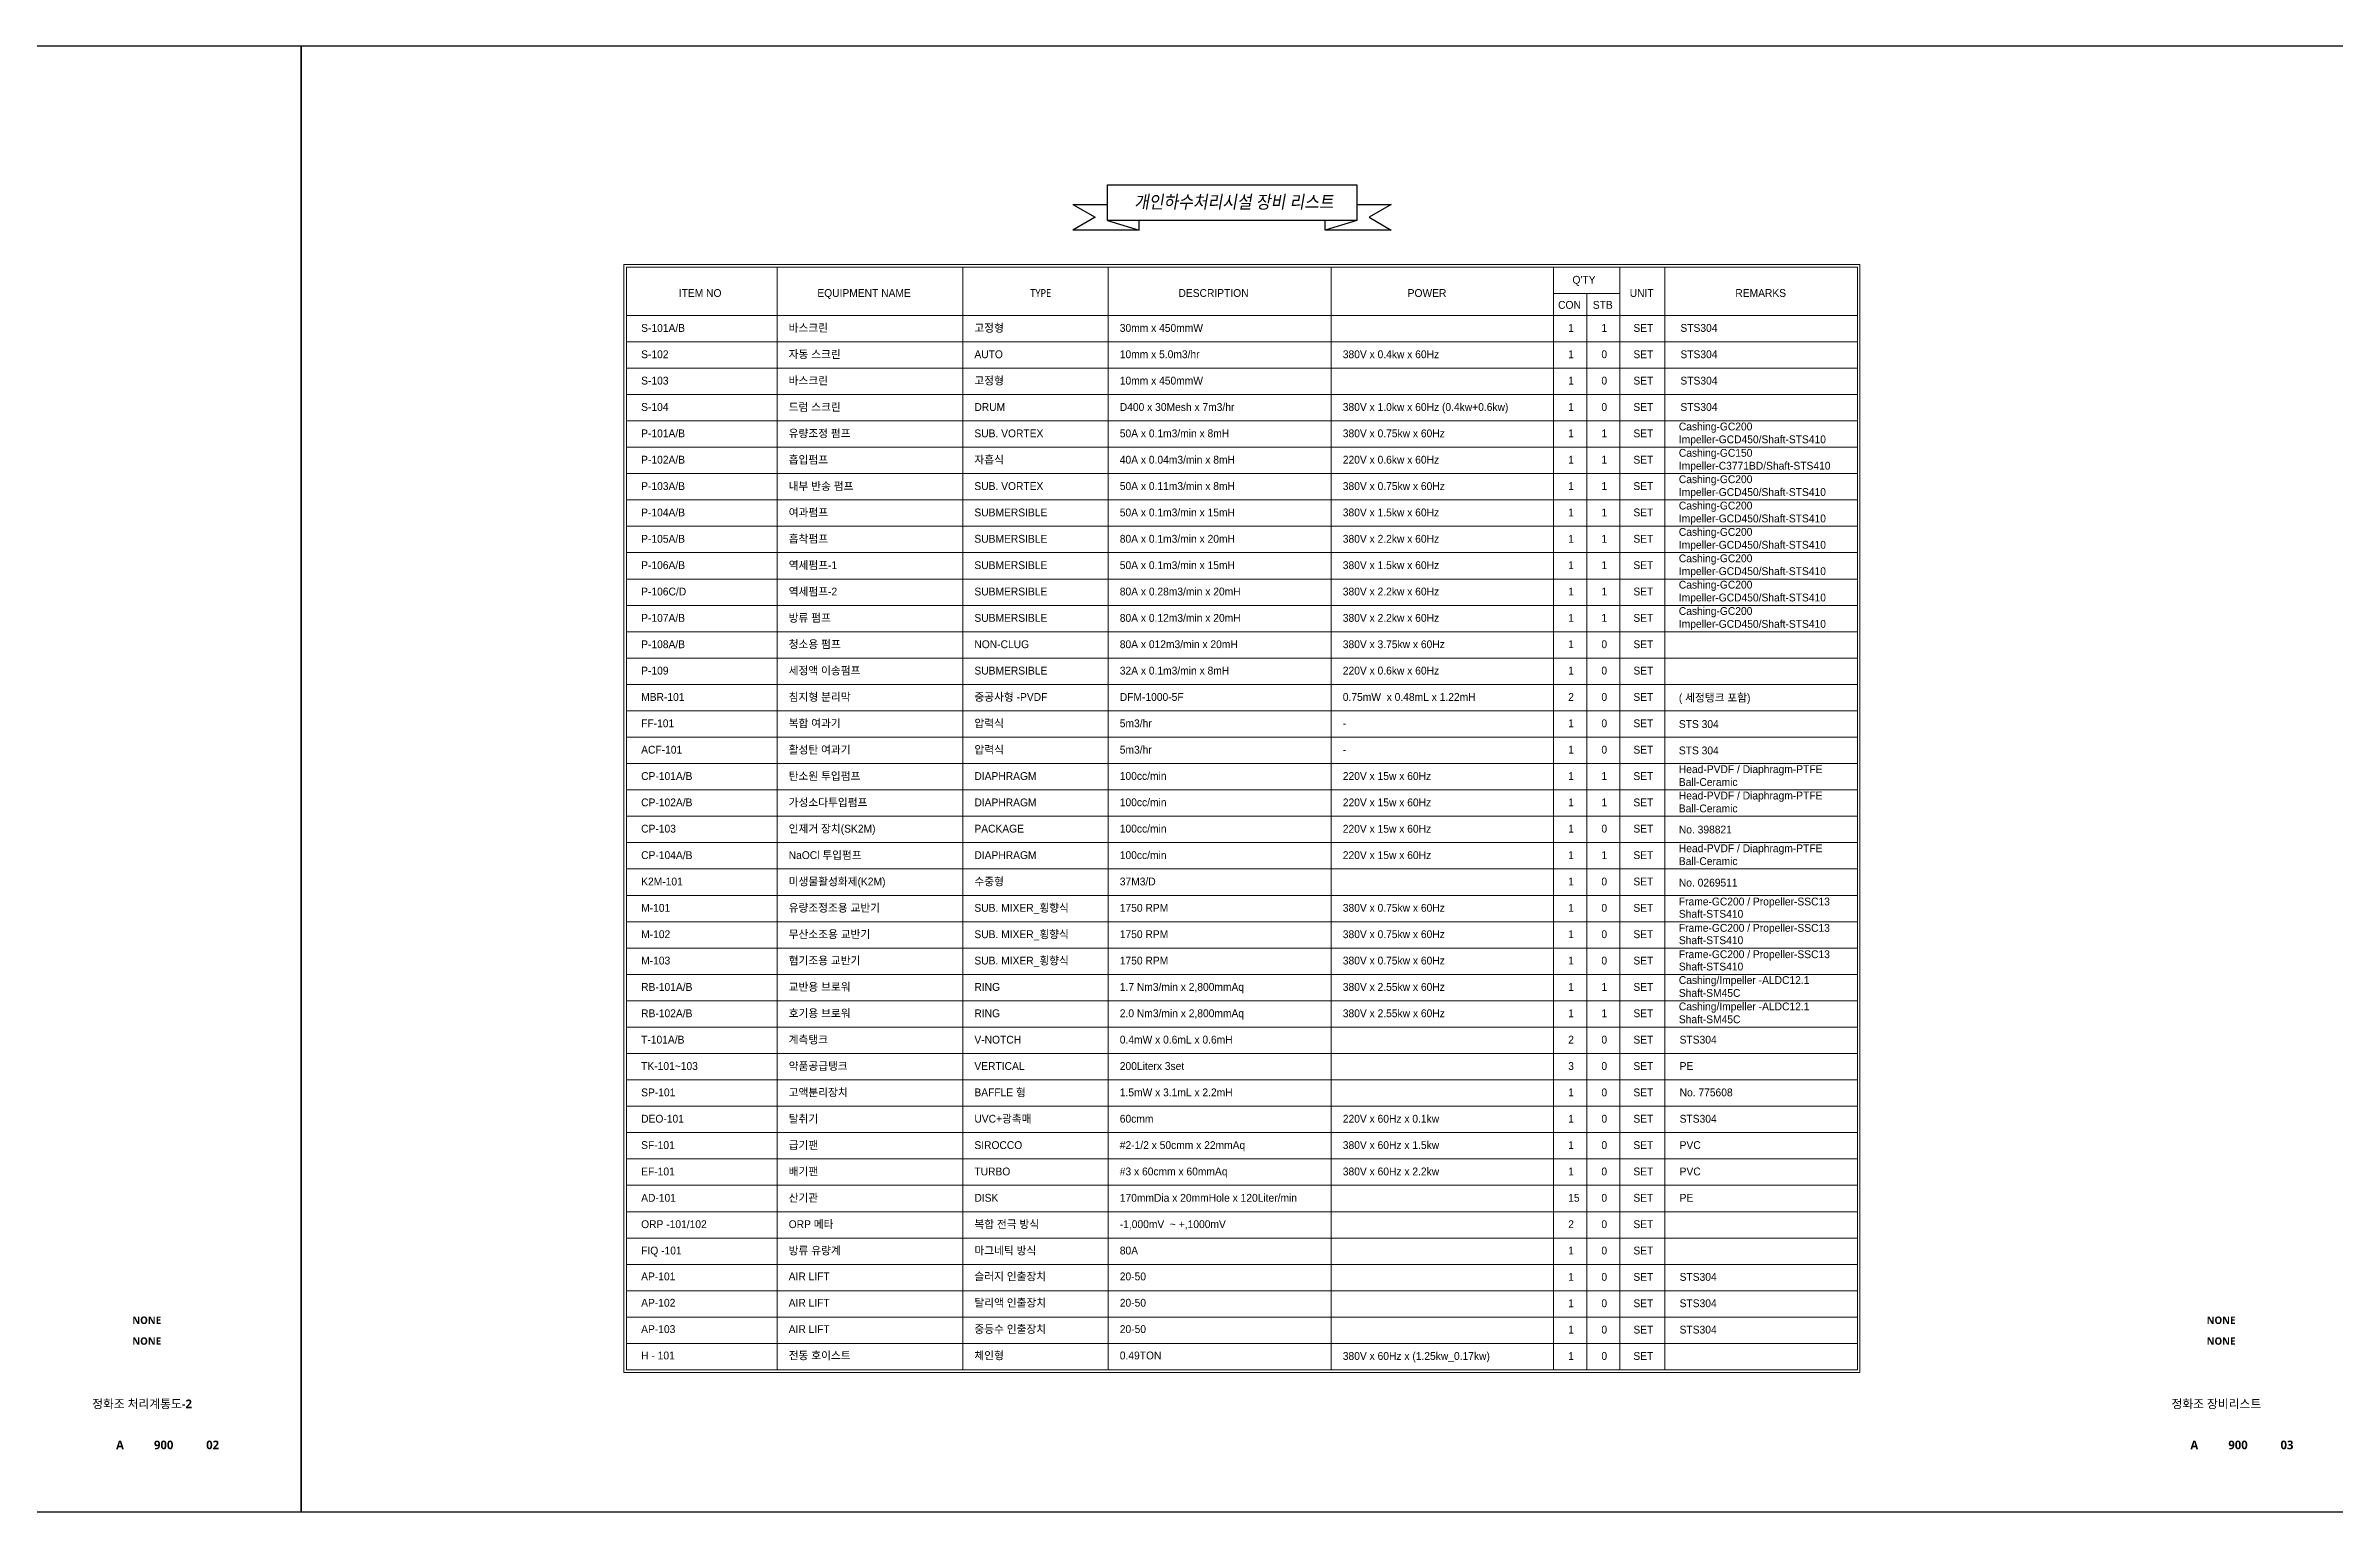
# Model space of a CAD drawing. Extents: x -446 to 204872, y -474580 to 19085.
# Drawn here: x 47297 to 75099, y 0 to 17820 of the extents above; entities that cross this region are included whole.
import ezdxf
from ezdxf.enums import TextEntityAlignment as Align

# ---------------------------------------------------------------- set-up
doc = ezdxf.new("R2010")
doc.units = 0
doc.header["$LTSCALE"] = 750
doc.header["$MEASUREMENT"] = 0
doc.layers.get('0').update_dxf_attribs({"linetype": 'CONTINUOUS'})
doc.layers.get('DEFPOINTS').update_dxf_attribs({"linetype": 'CONTINUOUS'})
doc.layers.add('A-ANNO-TITL', color=7, linetype='CONTINUOUS')
doc.layers.add('표선', color=5, linetype='CONTINUOUS', lineweight=15)
doc.styles.add('GHS', font='NanumGothic.ttf', dxfattribs={"width": 0.95})
doc.styles.add('SH_대대리576', font='')
doc.styles.add('송현도면폼(2020)$0$기문-1', font='')
doc.styles.get('SH_대대리576').set_extended_font_data('NanumGothic', bold=True)
doc.styles.get('송현도면폼(2020)$0$기문-1').set_extended_font_data('Dotum')

msp = doc.modelspace()

# ---------------------------------------------------------------- linework, layer by layer
at = {"color": 0, "linetype": 'Continuous'}
for p, q in [((59776.4, 15890.2), (60196.9, 15890.2)), ((59776.4, 15890.2), (60044.3, 15735.5)), ((63223.1, 15890.2), (63643.6, 15890.2)), ((63643.6, 15890.2), (63375.7, 15735.1)), ((60044.3, 15735.5), (59776.4, 15580.1)), ((60580.9, 15580.1), (59776.4, 15580.1)), ((60196.9, 15695.3), (60580.9, 15580.1)), ((60580.9, 15580.1), (60580.9, 15695.3)), ((63223.1, 15695.3), (62839.2, 15580.1)), ((62839.2, 15580.1), (62839.2, 15695.3)), ((63643.6, 15580.1), (62839.2, 15580.1)), ((63375.7, 15735.1), (63643.6, 15580.1))]:
    msp.add_line(p, q, dxfattribs=at)
msp.add_lwpolyline([(60196.9, 16130.6), (63223.1, 16130.6), (63223.1, 15695.3), (60196.9, 15695.3)], close=True, dxfattribs=at)
at = {"layer": 'DEFPOINTS', "color": 151}
for points in [[(25200, 17820), (50400, 17820), (50400, 0), (25200, 0)], [(50400, 17820), (75600, 17820), (75600, 0), (50400, 0)]]:
    msp.add_lwpolyline(points, close=True, dxfattribs=at)
at = {"layer": '표선', "color": 1, "lineweight": 0}
for p, q in [((54320.7, 15161.6), (54320.7, 1696.6)), ((54320.7, 15161.6), (69334.2, 15161.6)), ((54354.4, 15127.8), (54354.4, 1730.3)), ((54354.4, 15127.8), (69306.1, 15127.8)), ((56181.1, 15127.8), (56181.1, 1730.3)), ((58437, 15127.8), (58437, 1730.3)), ((60203.3, 15127.8), (60203.3, 1730.3)), ((62912.7, 15127.8), (62912.7, 1730.3)), ((65614.8, 15127.8), (65614.8, 1730.3)), ((66421.3, 15127.8), (66421.4, 1730.3)), ((66965.2, 15127.8), (66965.2, 1730.3)), ((69306.1, 15127.8), (69306.2, 1730.3)), ((69334.2, 15161.6), (69334.2, 1696.6)), ((65614.8, 14809), (66421.3, 14809)), ((66018, 14809), (66018.1, 1730.3)), ((54354.4, 14543.2), (69306.1, 14543.2)), ((54354.4, 14222.9), (69306.1, 14222.9)), ((54354.4, 13902.5), (69306.1, 13902.5)), ((54354.4, 13582.2), (69306.1, 13582.2)), ((54354.4, 13261.9), (69306.1, 13261.9)), ((54354.4, 12941.6), (69306.1, 12941.6)), ((54354.4, 12621.2), (69306.1, 12621.2)), ((54354.4, 12300.9), (69306.1, 12300.9)), ((54354.4, 11980.6), (69306.1, 11980.6)), ((54354.4, 11660.3), (69306.1, 11660.3)), ((54354.4, 11340), (69306.1, 11340)), ((54354.4, 11019.6), (69306.2, 11019.6)), ((54354.4, 10699.3), (69306.2, 10699.3)), ((54354.4, 10379), (69306.2, 10379)), ((54354.4, 10058.7), (69306.2, 10058.7)), ((54354.4, 9738.4), (69306.2, 9738.4)), ((54354.4, 9418), (69306.2, 9418)), ((54354.4, 9097.7), (69306.2, 9097.7)), ((54354.4, 8777.4), (69306.2, 8777.4)), ((54354.4, 8457.1), (69306.2, 8457.1)), ((54354.4, 8136.8), (69306.2, 8136.8)), ((54354.4, 7816.4), (69306.2, 7816.4)), ((54354.4, 7496.1), (69306.2, 7496.1)), ((54354.4, 7175.8), (69306.2, 7175.8)), ((54354.4, 6855.5), (69306.2, 6855.5)), ((54354.4, 6535.1), (69306.2, 6535.1)), ((54354.4, 6214.8), (69306.2, 6214.8)), ((54354.4, 5894.5), (69306.2, 5894.5)), ((54354.4, 5574.2), (69306.2, 5574.2)), ((54354.4, 5253.9), (69306.2, 5253.9)), ((54354.4, 4933.5), (69306.2, 4933.5)), ((54354.4, 4613.2), (69306.2, 4613.2)), ((54354.4, 4292.9), (69306.2, 4292.9)), ((54354.4, 3972.6), (69306.2, 3972.6)), ((54354.4, 3652.3), (69306.2, 3652.3)), ((54354.4, 3331.9), (69306.2, 3331.9)), ((54354.4, 3011.6), (69306.2, 3011.6)), ((54354.4, 2691.3), (69306.2, 2691.3)), ((54354.4, 2371), (69306.2, 2371)), ((54354.4, 2050.6), (69306.2, 2050.6)), ((54320.7, 1696.6), (69334.2, 1696.6)), ((54354.4, 1730.3), (69306.2, 1730.3)), ((54354.4, 1730.3), (69306.2, 1730.3))]:
    msp.add_line(p, q, dxfattribs=at)

# ---------------------------------------------------------------- texts
at = {"color": 7, "style": '송현도면폼(2020)$0$기문-1', "oblique": 10, "width": 0.9}
msp.add_text('개인하수처리시설 장비 리스트', height=157.95, dxfattribs=at).set_placement((61732.1, 15922.3), align=Align.MIDDLE_CENTER)
at = {"color": 7, "lineweight": 0, "style": '송현도면폼(2020)$0$기문-1'}
for s, height, p in [("Q'TY", 95.24, (65984.5, 14976.1)), ('ITEM NO', 95.24, (55246.9, 14815.5)), ('EQUIPMENT NAME', 95.244, (57238.6, 14815.5)), ('DESCRIPTION', 95.244, (61484.1, 14815.5)), ('POWER', 95.24, (64077.6, 14815.5)), ('UNIT', 95.24, (66685.4, 14815.5)), ('REMARKS', 95.24, (68131.1, 14815.5)), ('CON', 95.24, (65808.5, 14671.3)), ('STB', 95.24, (66212.8, 14671.3))]:
    msp.add_text(s, height=height, dxfattribs=at).set_placement(p, align=Align.MIDDLE_CENTER)
at = {"color": 7, "lineweight": 0, "style": 'GHS', "width": 0.9}
msp.add_text('TYPE', height=95.24, dxfattribs=at).set_placement((59384.6, 14815.5), align=Align.MIDDLE_CENTER)
at = {"color": 7, "lineweight": 0, "style": '송현도면폼(2020)$0$기문-1'}
for s, height, p in [('S-101A/B', 95.24, (54530.5, 14391.3)), ('바스크린', 95.24, (56322.8, 14391.3)), ('고정형', 95.24, (58578.7, 14391.3)), ('30mm x 450mmW ', 95.244, (60345.1, 14391.3)), ('1', 95.2, (65792.8, 14391.3)), ('1', 95.2, (66196.1, 14391.3)), ('SET', 95.24, (66584.9, 14391.3)), ('STS304', 95.24, (67155.9, 14391.3)), ('S-102', 95.24, (54530.5, 14070.9)), ('자동 스크린', 95.24, (56322.8, 14070.9)), ('AUTO', 95.24, (58578.8, 14071)), ('10mm x 5.0m3/hr', 95.244, (60345.1, 14071)), ('380V x 0.4kw x 60Hz', 95.244, (63054.4, 14071)), ('1', 95.2, (65792.9, 14071)), ('0', 95.2, (66196.1, 14071)), ('SET', 95.24, (66584.9, 14071)), ('STS304', 95.24, (67155.9, 14071)), ('S-103', 95.24, (54530.5, 13750.6)), ('바스크린', 95.24, (56322.8, 13750.6)), ('고정형', 95.24, (58578.7, 13750.7)), ('10mm x 450mmW', 95.244, (60345.1, 13750.7)), ('1', 95.2, (65792.9, 13750.7)), ('0', 95.2, (66196.1, 13750.7)), ('SET', 95.24, (66584.9, 13750.7)), ('STS304', 95.24, (67155.9, 13750.7)), ('S-104 ', 95.24, (54530.5, 13430.3)), ('드럼 스크린', 95.24, (56322.8, 13430.3)), ('DRUM', 95.24, (58578.8, 13430.3)), ('D400 x 30Mesh x 7m3/hr', 95.244, (60345.1, 13430.3)), ('380V x 1.0kw x 60Hz (0.4kw+0.6kw)', 95.244, (63054.4, 13430.4)), ('1', 95.2, (65792.9, 13430.3)), ('0', 95.2, (66196.1, 13430.3)), ('SET', 95.24, (66584.9, 13430.4)), ('STS304', 95.24, (67155.9, 13430.4)), ('P-101A/B', 95.24, (54530.5, 13110)), ('유량조정 펌프', 95.24, (56322.8, 13110)), ('SUB. VORTEX', 95.244, (58578.8, 13110)), ('50A x 0.1m3/min x 8mH', 95.244, (60345.1, 13110)), ('380V x 0.75kw x 60Hz', 95.244, (63054.4, 13110)), ('1', 95.2, (65792.9, 13110)), ('1', 95.2, (66196.1, 13110)), ('SET', 95.24, (66584.9, 13110)), ('P-102A/B', 95.24, (54530.5, 12789.7)), ('흡입펌프', 95.24, (56322.8, 12789.7)), ('자흡식', 95.24, (58578.8, 12789.7)), ('40A x 0.04m3/min x 8mH', 95.244, (60345.1, 12789.7)), ('220V x 0.6kw x 60Hz', 95.244, (63054.4, 12789.7)), ('1', 95.2, (65792.9, 12789.7)), ('1', 95.2, (66196.1, 12789.7)), ('SET', 95.24, (66584.9, 12789.7)), ('P-103A/B', 95.24, (54530.5, 12469.3)), ('내부 반송 펌프', 95.24, (56322.8, 12469.3)), ('SUB. VORTEX', 95.244, (58578.8, 12469.4)), ('50A x 0.11m3/min x 8mH', 95.244, (60345.1, 12469.4)), ('380V x 0.75kw x 60Hz', 95.244, (63054.4, 12469.4)), ('1', 95.2, (65792.9, 12469.4)), ('1', 95.2, (66196.1, 12469.4)), ('SET', 95.24, (66584.9, 12469.4)), ('P-104A/B', 95.24, (54530.5, 12149)), ('여과펌프', 95.24, (56322.8, 12149)), ('SUBMERSIBLE', 95.244, (58578.8, 12149.1)), ('50A x 0.1m3/min x 15mH', 95.244, (60345.1, 12149.1)), ('380V x 1.5kw x 60Hz', 95.244, (63054.4, 12149.1)), ('1', 95.2, (65792.9, 12149.1)), ('1', 95.2, (66196.1, 12149.1)), ('SET', 95.24, (66584.9, 12149.1)), ('P-105A/B', 95.24, (54530.5, 11828.7)), ('흡착펌프', 95.24, (56322.8, 11828.7)), ('SUBMERSIBLE', 95.244, (58578.8, 11828.8)), ('80A x 0.1m3/min x 20mH', 95.244, (60345.1, 11828.8)), ('380V x 2.2kw x 60Hz', 95.244, (63054.4, 11828.8)), ('1', 95.2, (65792.9, 11828.8)), ('1', 95.2, (66196.1, 11828.8)), ('SET', 95.24, (66584.9, 11828.8)), ('P-106A/B', 95.24, (54530.5, 11508.4)), ('역세펌프-1', 95.24, (56322.8, 11508.4)), ('SUBMERSIBLE', 95.244, (58578.8, 11508.4)), ('50A x 0.1m3/min x 15mH', 95.244, (60345.1, 11508.4)), ('380V x 1.5kw x 60Hz', 95.244, (63054.4, 11508.4)), ('1', 95.2, (65792.9, 11508.4)), ('1', 95.2, (66196.1, 11508.4)), ('SET', 95.24, (66584.9, 11508.4)), ('P-106C/D', 95.24, (54530.5, 11188.1)), ('역세펌프-2', 95.24, (56322.8, 11188.1)), ('SUBMERSIBLE', 95.244, (58578.8, 11188.1)), ('80A x 0.28m3/min x 20mH', 95.244, (60345.1, 11188.1)), ('380V x 2.2kw x 60Hz', 95.244, (63054.4, 11188.1)), ('1', 95.2, (65792.9, 11188.1)), ('1', 95.2, (66196.1, 11188.1)), ('SET', 95.24, (66584.9, 11188.1)), ('P-107A/B', 95.24, (54530.5, 10867.7)), ('방류 펌프', 95.24, (56322.8, 10867.7)), ('SUBMERSIBLE', 95.244, (58578.8, 10867.8)), ('80A x 0.12m3/min x 20mH', 95.244, (60345.1, 10867.8)), ('380V x 2.2kw x 60Hz', 95.244, (63054.4, 10867.8)), ('1', 95.2, (65792.9, 10867.8)), ('1', 95.2, (66196.1, 10867.8)), ('SET', 95.24, (66584.9, 10867.8)), ('P-108A/B', 95.24, (54530.5, 10547.4)), ('청소용 펌프', 95.24, (56322.8, 10547.4)), ('NON-CLUG', 95.24, (58578.8, 10547.5)), ('80A x 012m3/min x 20mH', 95.244, (60345.1, 10547.5)), ('380V x 3.75kw x 60Hz', 95.244, (63054.4, 10547.5)), ('1', 95.2, (65792.9, 10547.5)), ('0', 95.2, (66196.1, 10547.5)), ('SET', 95.24, (66584.9, 10547.5)), ('세정액 이송펌프', 95.24, (56322.8, 10227.1)), ('P-109', 95.24, (54530.5, 10227.1)), ('SUBMERSIBLE', 95.244, (58578.8, 10227.1)), ('32A x 0.1m3/min x 8mH', 95.244, (60345.1, 10227.1)), ('220V x 0.6kw x 60Hz', 95.244, (63054.4, 10227.1)), ('1', 95.2, (65792.9, 10227.1)), ('0', 95.2, (66196.1, 10227.1)), ('SET', 95.24, (66584.9, 10227.2)), ('MBR-101', 95.24, (54530.5, 9906.8)), ('침지형 분리막', 95.24, (56322.8, 9906.8)), ('중공사형 -PVDF', 95.24, (58578.8, 9906.8)), ('DFM-1000-5F', 95.244, (60345.1, 9906.8)), ('0.75mW  x 0.48mL x 1.22mH', 95.244, (63054.4, 9906.8)), ('2', 95.2, (65792.9, 9906.8)), ('0', 95.2, (66196.1, 9906.8)), ('0', 95.2, (66196.1, 9906.8)), ('SET', 95.24, (66584.9, 9906.8)), ('SET', 95.24, (66584.9, 9906.8)), ('FF-101', 95.24, (54530.5, 9586.4)), ('복합 여과기', 95.24, (56322.8, 9586.4)), ('압력식', 95.24, (58578.8, 9586.5)), ('5m3/hr', 95.24, (60345.1, 9586.5)), ('-', 95.2, (63054.4, 9586.5)), ('1', 95.2, (65792.9, 9586.5)), ('0', 95.2, (66196.1, 9586.5)), ('SET', 95.24, (66584.9, 9586.5)), ('ACF-101', 95.24, (54530.5, 9266.1)), ('활성탄 여과기', 95.24, (56322.8, 9266.1)), ('압력식', 95.24, (58578.8, 9266.2)), ('5m3/hr', 95.24, (60345.1, 9266.2)), ('-', 95.2, (63054.4, 9266.2)), ('1', 95.2, (65792.9, 9266.2)), ('0', 95.2, (66196.1, 9266.2)), ('SET', 95.24, (66584.9, 9266.2)), ('CP-101A/B', 95.24, (54530.5, 8945.8)), ('탄소원 투입펌프', 95.24, (56322.8, 8945.8)), ('DIAPHRAGM ', 95.24, (58578.8, 8945.9)), ('100cc/min ', 95.24, (60345.1, 8947.3)), ('220V x 15w x 60Hz', 95.244, (63054.4, 8945.9)), ('1', 95.2, (65792.9, 8945.9)), ('1', 95.2, (66196.1, 8945.9)), ('SET', 95.24, (66584.9, 8945.9)), ('CP-102A/B', 95.24, (54530.5, 8625.5)), ('가성소다투입펌프', 95.24, (56322.8, 8625.5)), ('DIAPHRAGM ', 95.24, (58578.8, 8625.5)), ('100cc/min ', 95.24, (60345.1, 8627)), ('220V x 15w x 60Hz', 95.244, (63054.4, 8625.5)), ('1', 95.2, (65792.9, 8625.5)), ('1', 95.2, (66196.1, 8625.5)), ('SET', 95.24, (66584.9, 8625.5)), ('CP-103', 95.24, (54530.5, 8306.6)), ('인제거 장치(SK2M)', 95.244, (56322.8, 8306.6)), ('PACKAGE', 95.24, (58578.8, 8306.7)), ('100cc/min ', 95.24, (60345.1, 8306.7)), ('220V x 15w x 60Hz', 95.244, (63054.4, 8305.2)), ('1', 95.2, (65792.9, 8306.7)), ('0', 95.2, (66196.1, 8306.7)), ('SET', 95.24, (66584.9, 8306.7)), ('CP-104A/B', 95.24, (54530.5, 7984.8)), ('NaOCl 투입펌프', 95.24, (56322.8, 7984.8)), ('DIAPHRAGM ', 95.24, (58578.8, 7984.9)), ('100cc/min ', 95.24, (60345.1, 7984.9)), ('220V x 15w x 60Hz', 95.244, (63054.4, 7984.9)), ('1', 95.2, (65792.9, 7984.9)), ('1', 95.2, (66196.2, 7984.9)), ('SET', 95.24, (66584.9, 7984.9)), ('K2M-101', 95.24, (54530.5, 7664.5)), ('미생물활성화제(K2M)', 95.244, (56322.8, 7664.5)), ('수중형', 95.24, (58578.8, 7664.6)), ('37M3/D', 95.24, (60345.1, 7664.6)), ('1', 95.2, (65792.9, 7664.6)), ('0', 95.2, (66196.2, 7664.6)), ('SET', 95.24, (66584.9, 7664.6)), ('M-101', 95.24, (54530.5, 7344.2)), ('유량조정조용 교반기', 95.24, (56322.8, 7344.2)), ('SUB. MIXER_횡향식', 95.244, (58578.8, 7344.2)), ('1750 RPM', 95.24, (60345.1, 7344.2)), ('380V x 0.75kw x 60Hz', 95.244, (63054.4, 7344.2)), ('1', 95.2, (65792.9, 7344.2)), ('0', 95.2, (66196.2, 7344.2)), ('SET', 95.24, (66584.9, 7344.3)), ('M-102', 95.24, (54530.5, 7023.9)), ('무산소조용 교반기', 95.24, (56322.8, 7023.9)), ('SUB. MIXER_횡향식', 95.244, (58578.8, 7023.9)), ('1750 RPM', 95.24, (60345.1, 7023.9)), ('380V x 0.75kw x 60Hz', 95.244, (63054.4, 7023.9)), ('1', 95.2, (65792.9, 7023.9)), ('0', 95.2, (66196.2, 7023.9)), ('SET', 95.24, (66584.9, 7023.9)), ('M-103', 95.24, (54530.5, 6703.6)), ('혐기조용 교반기', 95.24, (56322.8, 6703.6)), ('SUB. MIXER_횡향식', 95.244, (58578.8, 6703.6)), ('1750 RPM', 95.24, (60345.1, 6703.6)), ('380V x 0.75kw x 60Hz', 95.244, (63054.4, 6703.6)), ('1', 95.2, (65792.9, 6703.6)), ('0', 95.2, (66196.2, 6703.6)), ('SET', 95.24, (66584.9, 6703.6)), ('RB-101A/B', 95.24, (54530.5, 6383.2)), ('교반용 브로워', 95.24, (56322.8, 6383.2)), ('RING', 95.24, (58578.8, 6383.3)), ('1.7 Nm3/min x 2,800mmAq', 95.244, (60345.1, 6383.3)), ('380V x 2.55kw x 60Hz', 95.244, (63054.5, 6383.3)), ('1', 95.2, (65792.9, 6383.3)), ('1', 95.2, (66196.2, 6383.3)), ('SET', 95.24, (66584.9, 6383.3)), ('호기용 브로워', 95.24, (56322.8, 6062.9)), ('RB-102A/B', 95.24, (54530.5, 6062.9)), ('RING', 95.24, (58578.8, 6063)), ('2.0 Nm3/min x 2,800mmAq', 95.244, (60345.1, 6063)), ('380V x 2.55kw x 60Hz', 95.244, (63054.5, 6063)), ('1', 95.2, (65792.9, 6063)), ('1', 95.2, (66196.2, 6063)), ('SET', 95.24, (66584.9, 6063)), ('T-101A/B', 95.24, (54530.5, 5742.6)), ('계측탱크', 95.24, (56322.8, 5742.6)), ('V-NOTCH', 95.24, (58578.8, 5742.6)), ('0.4mW x 0.6mL x 0.6mH', 95.244, (60345.1, 5742.6)), ('2', 95.2, (65792.9, 5742.6)), ('0', 95.2, (66196.2, 5742.6)), ('SET', 95.24, (66584.9, 5742.7)), ('STS304', 95.24, (67146.3, 5742.7)), ('TK-101~103 ', 95.244, (54530.5, 5422.3)), ('약품공급탱크', 95.24, (56322.8, 5422.3)), ('VERTICAL', 95.24, (58578.8, 5422.3)), ('200Literx 3set', 95.244, (60345.1, 5422.3)), ('3 ', 95.24, (65792.9, 5422.3)), ('0', 95.2, (66196.2, 5422.3)), ('SET', 95.24, (66584.9, 5422.3)), ('PE', 95.24, (67146.3, 5422.3)), ('SP-101', 95.24, (54530.5, 5101.9)), ('고액분리장치', 95.24, (56322.8, 5101.9)), ('BAFFLE 형', 95.24, (58578.8, 5102)), ('1.5mW x 3.1mL x 2.2mH', 95.244, (60345.1, 5102)), ('1', 95.2, (65792.9, 5102)), ('0', 95.2, (66196.2, 5102)), ('SET', 95.24, (66584.9, 5102)), ('No. 775608', 95.24, (67146.3, 5102)), ('DEO-101  ', 95.24, (54530.5, 4781.6)), ('탈취기', 95.24, (56322.8, 4781.6)), ('UVC+광촉매', 95.24, (58578.8, 4781.7)), ('60cmm ', 95.24, (60345.1, 4781.7)), ('220V x 60Hz x 0.1kw', 95.244, (63054.5, 4781.7)), ('1', 95.2, (65792.9, 4781.7)), ('0', 95.2, (66196.2, 4781.7)), ('SET', 95.24, (66584.9, 4781.7)), ('STS304', 95.24, (67146.3, 4781.7)), ('SF-101', 95.24, (54530.5, 4461.3)), ('급기팬', 95.24, (56322.8, 4461.3)), ('SIROCCO', 95.24, (58578.8, 4461.4)), ('#2-1/2 x 50cmm x 22mmAq', 95.244, (60345.1, 4461.4)), ('380V x 60Hz x 1.5kw', 95.244, (63054.5, 4461.4)), ('1', 95.2, (65792.9, 4461.4)), ('0', 95.2, (66196.2, 4461.4)), ('SET', 95.24, (66584.9, 4461.4)), ('PVC', 95.24, (67146.3, 4461.4)), ('EF-101', 95.24, (54530.5, 4141)), ('배기팬', 95.24, (56322.8, 4141)), ('TURBO', 95.24, (58578.8, 4141)), ('#3 x 60cmm x 60mmAq', 95.244, (60345.1, 4141)), ('380V x 60Hz x 2.2kw', 95.244, (63054.5, 4141)), ('1', 95.2, (65792.9, 4141)), ('0', 95.2, (66196.2, 4141)), ('SET', 95.24, (66584.9, 4141)), ('PVC', 95.24, (67146.3, 4141)), ('AD-101', 95.24, (54530.5, 3820.7)), ('산기관', 95.24, (56322.8, 3820.7)), ('DISK', 95.24, (58578.8, 3820.7)), ('170mmDia x 20mmHole x 120Liter/min', 95.244, (60345.1, 3820.7)), ('15', 95.24, (65792.9, 3820.7)), ('0', 95.2, (66196.2, 3820.7)), ('SET', 95.24, (66584.9, 3820.7)), ('PE', 95.24, (67146.3, 3820.7)), ('ORP -101/102', 95.244, (54530.5, 3500.3)), ('ORP 메타', 95.24, (56322.8, 3500.3)), ('복합 전극 방식', 95.24, (58578.8, 3500.4)), ('-1,000mV  ~ +,1000mV', 95.244, (60345.1, 3500.4)), ('2', 95.2, (65792.9, 3500.4)), ('0', 95.2, (66196.2, 3500.4)), ('SET', 95.24, (66584.9, 3500.4)), ('FIQ -101', 95.24, (54530.5, 3180)), ('방류 유량계', 95.24, (56322.8, 3180)), ('마그네틱 방식', 95.24, (58578.8, 3180.1)), ('80A', 95.24, (60345.1, 3180.1)), ('1', 95.2, (65792.9, 3180.1)), ('0', 95.2, (66196.2, 3180.1)), ('SET', 95.24, (66584.9, 3180.1)), ('AP-101', 95.24, (54530.5, 2865.9)), ('AIR LIFT', 95.24, (56322.8, 2865.9)), ('슬러지 인출장치', 95.24, (58578.8, 2865.9)), ('20-50', 95.24, (60345.1, 2865.9)), ('1', 95.2, (65792.9, 2859.7)), ('0', 95.2, (66196.2, 2859.7)), ('SET', 95.24, (66584.9, 2859.8)), ('STS304', 95.24, (67146.3, 2859.8)), ('AP-102', 95.24, (54530.5, 2545.6)), ('AIR LIFT', 95.24, (56322.8, 2545.6)), ('탈리액 인출장치', 95.24, (58578.8, 2545.6)), ('20-50', 95.24, (60345.1, 2545.6)), ('1', 95.2, (65792.9, 2539.4)), ('0', 95.2, (66196.2, 2539.4)), ('SET', 95.24, (66584.9, 2539.4)), ('STS304', 95.24, (67146.3, 2539.4)), ('AP-103', 95.24, (54530.5, 2225.3)), ('AIR LIFT', 95.24, (56322.8, 2225.3)), ('중등수 인출장치', 95.24, (58578.8, 2225.3)), ('20-50', 95.24, (60345.1, 2225.3)), ('1', 95.2, (65792.9, 2219.1)), ('0', 95.2, (66196.2, 2219.1)), ('SET', 95.24, (66584.9, 2219.1)), ('STS304', 95.24, (67146.3, 2219.1)), ('H - 101', 95.24, (54530.5, 1904.9)), ('전동 호이스트', 95.24, (56322.8, 1904.9)), ('체인형', 95.24, (58578.8, 1905)), ('0.49TON', 95.24, (60345.1, 1905)), ('380V x 60Hz x (1.25kw_0.17kw)', 95.244, (63054.5, 1898.8)), ('1', 95.2, (65792.9, 1898.8)), ('0', 95.2, (66196.2, 1898.8)), ('SET', 95.24, (66584.9, 1898.8))]:
    msp.add_text(s, height=height, dxfattribs=at).set_placement(p, align=Align.MIDDLE_LEFT)
for s, height, p in [('Cashing-GC200', 95.244, (67137, 13241)), ('Impeller-GCD450/Shaft-STS410', 95.244, (67137, 13084.9)), ('Cashing-GC150', 95.244, (67137, 12920.7)), ('Cashing-GC200', 95.244, (67137, 12600.4)), ('Impeller-C3771BD/Shaft-STS410', 95.244, (67137, 12764.5)), ('Cashing-GC200', 95.244, (67137, 12280.1)), ('Impeller-GCD450/Shaft-STS410', 95.244, (67137, 12444.2)), ('Cashing-GC200', 95.244, (67137, 11959.8)), ('Impeller-GCD450/Shaft-STS410', 95.244, (67137, 12123.9)), ('Impeller-GCD450/Shaft-STS410', 95.244, (67137, 11803.6)), ('Cashing-GC200', 95.244, (67137, 11639.4)), ('Impeller-GCD450/Shaft-STS410', 95.244, (67137, 11483.2)), ('Cashing-GC200', 95.244, (67137, 11319.1)), ('Impeller-GCD450/Shaft-STS410', 95.244, (67137, 11162.9)), ('Cashing-GC200', 95.244, (67137, 10998.8)), ('Impeller-GCD450/Shaft-STS410', 95.244, (67137, 10842.6)), ('( 세정탱크 포함)', 95.24, (67137, 9945.3)), ('( 세정탱크 포함)', 95.24, (67137, 9945.3)), ('STS 304', 95.24, (67137, 9625)), ('STS 304', 95.24, (67137, 9304.7)), ('Head-PVDF / Diaphragm-PTFE', 95.244, (67137, 9076.9)), ('Ball-Ceramic', 95.244, (67137, 8920.7)), ('Head-PVDF / Diaphragm-PTFE', 95.244, (67137, 8756.5)), ('Ball-Ceramic', 95.244, (67137, 8600.4)), ('No. 398821 ', 95.244, (67137, 8343.7)), ('Head-PVDF / Diaphragm-PTFE', 95.244, (67137, 8115.9)), ('Ball-Ceramic', 95.244, (67137, 7959.7)), ('No. 0269511', 95.244, (67137, 7698.2)), ('Shaft-STS410', 95.244, (67137, 7319.1)), ('Frame-GC200 / Propeller-SSC13', 95.244, (67137, 7468.9)), ('Shaft-STS410', 95.244, (67137, 6998.7)), ('Frame-GC200 / Propeller-SSC13', 95.244, (67137, 7148.6)), ('Shaft-STS410', 95.244, (67137, 6678.4)), ('Frame-GC200 / Propeller-SSC13', 95.244, (67137, 6828.3)), ('Cashing/Impeller -ALDC12.1', 95.244, (67137, 6514.3)), ('Shaft-SM45C', 95.244, (67137, 6358.1)), ('Cashing/Impeller -ALDC12.1', 95.244, (67137, 6194)), ('Shaft-SM45C', 95.244, (67137, 6037.8))]:
    msp.add_text(s, height=height, dxfattribs=at).set_placement(p, align=Align.TOP_LEFT)
at = {"layer": 'A-ANNO-TITL', "style": 'SH_대대리576'}
for s, height, p in [('NONE', 90, (48523.6, 2333.3)), ('NONE', 90, (73723.6, 2333.3)), ('NONE', 90, (48523.6, 2080)), ('NONE', 90, (73723.6, 2080)), ('정화조 처리계통도-2', 105, (48467, 1319.2)), ('정화조 장비리스트', 105, (73667, 1319.2)), ('A', 105, (48198.8, 818.1)), ('900', 105, (48730.1, 818.1)), ('02', 105, (49324.7, 818.1)), ('A', 105, (73398.8, 818.1)), ('900', 105, (73930.1, 818.1)), ('03', 105, (74524.7, 818.1))]:
    msp.add_text(s, height=height, dxfattribs=at).set_placement(p, align=Align.MIDDLE)

doc.saveas('drawing.dxf')
